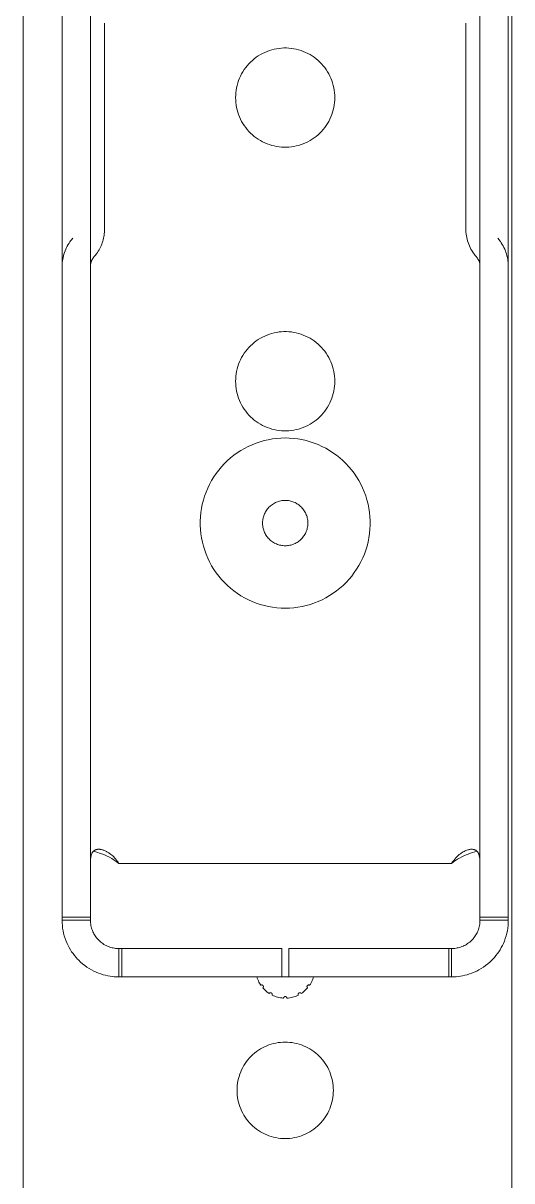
# Model space of a CAD drawing. Header units: millimetres. Extents: x -999 to 4635, y -962 to 3668.
# Drawn here: x -694.4 to -659.9, y 2358.6 to 2440.3 of the extents above; entities that cross this region are included whole.
import ezdxf

# ---------------------------------------------------------------- set-up
doc = ezdxf.new("R2010")
doc.units = ezdxf.units.MM
doc.layers.add('GORUNEN', color=7, linetype='Continuous', lineweight=9)

msp = doc.modelspace()

# ---------------------------------------------------------------- linework, layer by layer
at = {"layer": 'GORUNEN'}
for points in [[(-694.356, 2515), (-694.356, 330)], [(-659.856, 35), (-659.856, 2515)], [(-691.606, 2473), (-691.606, 2377.21)], [(-689.606, 2377.21), (-689.606, 2473)], [(-662.106, 2473), (-662.106, 2377.21)], [(-660.106, 2377.21), (-660.106, 2473)], [(-688.606, 2438.735), (-688.606, 2440.25)], [(-688.606, 2440.25), (-688.606, 2438)], [(-663.106, 2438), (-663.106, 2440.25)], [(-663.106, 2440.25), (-663.106, 2438)], [(-688.606, 2438), (-688.606, 2438.735)], [(-688.606, 2438), (-688.606, 2438.735)], [(-672.356, 2435), (-672.36, 2435.174), (-672.373, 2435.348), (-672.395, 2435.522), (-672.425, 2435.694), (-672.464, 2435.864), (-672.512, 2436.032), (-672.567, 2436.197), (-672.631, 2436.36), (-672.703, 2436.519), (-672.782, 2436.674), (-672.87, 2436.825), (-672.964, 2436.972), (-673.066, 2437.113), (-673.175, 2437.25), (-673.29, 2437.381), (-673.412, 2437.506), (-673.54, 2437.624), (-673.674, 2437.736), (-673.813, 2437.842), (-673.957, 2437.94), (-674.106, 2438.031), (-674.259, 2438.115), (-674.417, 2438.19), (-674.577, 2438.258), (-674.741, 2438.318), (-674.908, 2438.369), (-675.077, 2438.412), (-675.248, 2438.447), (-675.421, 2438.473), (-675.595, 2438.49), (-675.769, 2438.499), (-675.943, 2438.499), (-676.118, 2438.49), (-676.291, 2438.473), (-676.464, 2438.447), (-676.635, 2438.412), (-676.804, 2438.369), (-676.971, 2438.318), (-677.135, 2438.258), (-677.296, 2438.19), (-677.453, 2438.115), (-677.606, 2438.031), (-677.755, 2437.94), (-677.899, 2437.842), (-678.038, 2437.736), (-678.172, 2437.624), (-678.3, 2437.506), (-678.422, 2437.381), (-678.537, 2437.25), (-678.646, 2437.113), (-678.748, 2436.972), (-678.843, 2436.825), (-678.93, 2436.674), (-679.009, 2436.519), (-679.081, 2436.36), (-679.145, 2436.197), (-679.201, 2436.032), (-679.248, 2435.864), (-679.287, 2435.694), (-679.317, 2435.522), (-679.339, 2435.348), (-679.352, 2435.174), (-679.356, 2435)], [(-688.606, 2428), (-688.606, 2438)], [(-663.106, 2438), (-663.106, 2428)], [(-679.356, 2435), (-679.352, 2434.826), (-679.339, 2434.652), (-679.317, 2434.478), (-679.287, 2434.306), (-679.248, 2434.136), (-679.201, 2433.968), (-679.145, 2433.803), (-679.081, 2433.64), (-679.009, 2433.481), (-678.93, 2433.326), (-678.843, 2433.175), (-678.748, 2433.028), (-678.646, 2432.887), (-678.537, 2432.75), (-678.422, 2432.619), (-678.3, 2432.494), (-678.172, 2432.376), (-678.038, 2432.264), (-677.899, 2432.158), (-677.755, 2432.06), (-677.606, 2431.969), (-677.453, 2431.885), (-677.296, 2431.81), (-677.135, 2431.742), (-676.971, 2431.682), (-676.804, 2431.631), (-676.635, 2431.588), (-676.464, 2431.553), (-676.291, 2431.527), (-676.118, 2431.51), (-675.943, 2431.501), (-675.769, 2431.501), (-675.595, 2431.51), (-675.421, 2431.527), (-675.248, 2431.553), (-675.077, 2431.588), (-674.908, 2431.631), (-674.741, 2431.682), (-674.577, 2431.742), (-674.417, 2431.81), (-674.259, 2431.885), (-674.106, 2431.969), (-673.957, 2432.06), (-673.813, 2432.158), (-673.674, 2432.264), (-673.54, 2432.376), (-673.412, 2432.494), (-673.29, 2432.619), (-673.175, 2432.75), (-673.066, 2432.887), (-672.964, 2433.028), (-672.87, 2433.175), (-672.782, 2433.326), (-672.703, 2433.481), (-672.631, 2433.64), (-672.567, 2433.803), (-672.512, 2433.968), (-672.464, 2434.136), (-672.425, 2434.306), (-672.395, 2434.478), (-672.373, 2434.652), (-672.36, 2434.826), (-672.356, 2435)], [(-688.606, 2428), (-688.606, 2427.265)], [(-688.606, 2425.75), (-688.606, 2428)], [(-688.606, 2428), (-688.606, 2427.265)], [(-663.106, 2428), (-663.106, 2425.75)], [(-663.106, 2425.75), (-663.106, 2428)], [(-688.606, 2427.265), (-688.606, 2425.75)], [(-689.356, 2423.766), (-689.262, 2423.878), (-689.173, 2423.994), (-689.116, 2424.077), (-689.056, 2424.17), (-689, 2424.264), (-688.947, 2424.36), (-688.898, 2424.458), (-688.853, 2424.558), (-688.811, 2424.66), (-688.773, 2424.763), (-688.739, 2424.867), (-688.709, 2424.973), (-688.682, 2425.079), (-688.659, 2425.186), (-688.641, 2425.295), (-688.626, 2425.403), (-688.615, 2425.513), (-688.609, 2425.622), (-688.607, 2425.686), (-688.606, 2425.75)], [(-662.356, 2423.766), (-662.45, 2423.878), (-662.505, 2423.949), (-662.559, 2424.022), (-662.62, 2424.113), (-662.685, 2424.218), (-662.746, 2424.325), (-662.803, 2424.435), (-662.854, 2424.547), (-662.902, 2424.661), (-662.944, 2424.777), (-662.982, 2424.895), (-663.014, 2425.014), (-663.042, 2425.134), (-663.065, 2425.256), (-663.083, 2425.378), (-663.096, 2425.501), (-663.103, 2425.624), (-663.105, 2425.687), (-663.106, 2425.75)], [(-690.856, 2425.088), (-690.95, 2424.976), (-691.003, 2424.908), (-691.054, 2424.838), (-691.116, 2424.747), (-691.182, 2424.642), (-691.243, 2424.535), (-691.299, 2424.425), (-691.352, 2424.313), (-691.399, 2424.199), (-691.442, 2424.084), (-691.48, 2423.966), (-691.513, 2423.847), (-691.541, 2423.727), (-691.564, 2423.606), (-691.582, 2423.483), (-691.595, 2423.361), (-691.603, 2423.238), (-691.605, 2423.171), (-691.606, 2423.104)], [(-660.856, 2425.089), (-660.762, 2424.976), (-660.711, 2424.911), (-660.662, 2424.844), (-660.6, 2424.753), (-660.534, 2424.649), (-660.473, 2424.542), (-660.416, 2424.432), (-660.364, 2424.32), (-660.316, 2424.206), (-660.273, 2424.091), (-660.235, 2423.973), (-660.201, 2423.854), (-660.173, 2423.734), (-660.15, 2423.613), (-660.131, 2423.491), (-660.118, 2423.368), (-660.109, 2423.245), (-660.107, 2423.175), (-660.106, 2423.104)], [(-689.356, 2423.766), (-689.387, 2423.728), (-689.404, 2423.706), (-689.421, 2423.684), (-689.441, 2423.654), (-689.463, 2423.619), (-689.484, 2423.583), (-689.503, 2423.547), (-689.52, 2423.51), (-689.536, 2423.472), (-689.55, 2423.433), (-689.563, 2423.394), (-689.574, 2423.354), (-689.584, 2423.314), (-689.592, 2423.274), (-689.598, 2423.233), (-689.602, 2423.192), (-689.605, 2423.151), (-689.606, 2423.128), (-689.606, 2423.104)], [(-662.356, 2423.766), (-662.325, 2423.728), (-662.308, 2423.706), (-662.291, 2423.684), (-662.271, 2423.654), (-662.249, 2423.619), (-662.228, 2423.583), (-662.209, 2423.547), (-662.192, 2423.51), (-662.176, 2423.472), (-662.162, 2423.433), (-662.149, 2423.394), (-662.138, 2423.354), (-662.128, 2423.314), (-662.121, 2423.274), (-662.114, 2423.233), (-662.11, 2423.192), (-662.107, 2423.151), (-662.106, 2423.128), (-662.106, 2423.104)], [(-672.356, 2415), (-672.36, 2415.174), (-672.373, 2415.348), (-672.395, 2415.522), (-672.425, 2415.694), (-672.464, 2415.864), (-672.512, 2416.032), (-672.567, 2416.197), (-672.631, 2416.36), (-672.703, 2416.519), (-672.782, 2416.674), (-672.87, 2416.825), (-672.964, 2416.972), (-673.066, 2417.113), (-673.175, 2417.25), (-673.29, 2417.381), (-673.412, 2417.506), (-673.54, 2417.624), (-673.674, 2417.736), (-673.813, 2417.842), (-673.957, 2417.94), (-674.106, 2418.031), (-674.259, 2418.115), (-674.417, 2418.19), (-674.577, 2418.258), (-674.741, 2418.318), (-674.908, 2418.369), (-675.077, 2418.412), (-675.248, 2418.447), (-675.421, 2418.473), (-675.595, 2418.49), (-675.769, 2418.499), (-675.943, 2418.499), (-676.118, 2418.49), (-676.291, 2418.473), (-676.464, 2418.447), (-676.635, 2418.412), (-676.804, 2418.369), (-676.971, 2418.318), (-677.135, 2418.258), (-677.296, 2418.19), (-677.453, 2418.115), (-677.606, 2418.031), (-677.755, 2417.94), (-677.899, 2417.842), (-678.038, 2417.736), (-678.172, 2417.624), (-678.3, 2417.506), (-678.422, 2417.381), (-678.537, 2417.25), (-678.646, 2417.113), (-678.748, 2416.972), (-678.843, 2416.825), (-678.93, 2416.674), (-679.009, 2416.519), (-679.081, 2416.36), (-679.145, 2416.197), (-679.201, 2416.032), (-679.248, 2415.864), (-679.287, 2415.694), (-679.317, 2415.522), (-679.339, 2415.348), (-679.352, 2415.174), (-679.356, 2415)], [(-679.356, 2415), (-679.352, 2414.826), (-679.339, 2414.652), (-679.317, 2414.478), (-679.287, 2414.306), (-679.248, 2414.136), (-679.201, 2413.968), (-679.145, 2413.803), (-679.081, 2413.64), (-679.009, 2413.481), (-678.93, 2413.326), (-678.843, 2413.175), (-678.748, 2413.028), (-678.646, 2412.887), (-678.537, 2412.75), (-678.422, 2412.619), (-678.3, 2412.494), (-678.172, 2412.376), (-678.038, 2412.264), (-677.899, 2412.158), (-677.755, 2412.06), (-677.606, 2411.969), (-677.453, 2411.885), (-677.296, 2411.81), (-677.135, 2411.742), (-676.971, 2411.682), (-676.804, 2411.631), (-676.635, 2411.588), (-676.464, 2411.553), (-676.291, 2411.527), (-676.118, 2411.51), (-675.943, 2411.501), (-675.769, 2411.501), (-675.595, 2411.51), (-675.421, 2411.527), (-675.248, 2411.553), (-675.077, 2411.588), (-674.908, 2411.631), (-674.741, 2411.682), (-674.577, 2411.742), (-674.417, 2411.81), (-674.259, 2411.885), (-674.106, 2411.969), (-673.957, 2412.06), (-673.813, 2412.158), (-673.674, 2412.264), (-673.54, 2412.376), (-673.412, 2412.494), (-673.29, 2412.619), (-673.175, 2412.75), (-673.066, 2412.887), (-672.964, 2413.028), (-672.87, 2413.175), (-672.782, 2413.326), (-672.703, 2413.481), (-672.631, 2413.64), (-672.567, 2413.803), (-672.512, 2413.968), (-672.464, 2414.136), (-672.425, 2414.306), (-672.395, 2414.478), (-672.373, 2414.652), (-672.36, 2414.826), (-672.356, 2415)], [(-672.98, 2399.735), (-672.721, 2399.884), (-672.47, 2400.047), (-672.227, 2400.222), (-671.993, 2400.409), (-671.769, 2400.607), (-671.555, 2400.816), (-671.352, 2401.036), (-671.16, 2401.265), (-670.98, 2401.504), (-670.812, 2401.751), (-670.656, 2402.007), (-670.513, 2402.27), (-670.384, 2402.54), (-670.268, 2402.815), (-670.166, 2403.097), (-670.078, 2403.383), (-670.005, 2403.673), (-669.946, 2403.966), (-669.902, 2404.262), (-669.872, 2404.56), (-669.858, 2404.858), (-669.858, 2405.158), (-669.873, 2405.456), (-669.904, 2405.754), (-669.949, 2406.05), (-670.008, 2406.343), (-670.083, 2406.633), (-670.171, 2406.919), (-670.274, 2407.199), (-670.39, 2407.475), (-670.521, 2407.744), (-670.664, 2408.007), (-670.82, 2408.262), (-670.989, 2408.509), (-671.17, 2408.747), (-671.363, 2408.976), (-671.566, 2409.195), (-671.781, 2409.404), (-672.005, 2409.601), (-672.24, 2409.788), (-672.483, 2409.962), (-672.734, 2410.124), (-672.994, 2410.273), (-673.26, 2410.409), (-673.533, 2410.532), (-673.811, 2410.641), (-674.095, 2410.736), (-674.383, 2410.816), (-674.675, 2410.883), (-674.97, 2410.934), (-675.267, 2410.971), (-675.565, 2410.993), (-675.864, 2411), (-676.163, 2410.992), (-676.461, 2410.969), (-676.758, 2410.932), (-677.053, 2410.879), (-677.344, 2410.812), (-677.632, 2410.731), (-677.916, 2410.635), (-678.194, 2410.526), (-678.467, 2410.402), (-678.733, 2410.265)], [(-678.733, 2410.265), (-678.992, 2410.116), (-679.243, 2409.953), (-679.485, 2409.778), (-679.719, 2409.591), (-679.943, 2409.393), (-680.157, 2409.184), (-680.36, 2408.964), (-680.552, 2408.735), (-680.732, 2408.496), (-680.901, 2408.249), (-681.056, 2407.993), (-681.199, 2407.73), (-681.328, 2407.46), (-681.444, 2407.185), (-681.546, 2406.903), (-681.634, 2406.617), (-681.707, 2406.327), (-681.766, 2406.034), (-681.811, 2405.738), (-681.84, 2405.44), (-681.854, 2405.142), (-681.854, 2404.842), (-681.839, 2404.544), (-681.809, 2404.246), (-681.764, 2403.95), (-681.704, 2403.657), (-681.63, 2403.367), (-681.541, 2403.081), (-681.438, 2402.801), (-681.322, 2402.525), (-681.192, 2402.256), (-681.048, 2401.993), (-680.892, 2401.738), (-680.723, 2401.491), (-680.542, 2401.253), (-680.349, 2401.024), (-680.146, 2400.805), (-679.931, 2400.596), (-679.707, 2400.399), (-679.473, 2400.212), (-679.229, 2400.038), (-678.978, 2399.876), (-678.719, 2399.727), (-678.452, 2399.591), (-678.179, 2399.468), (-677.901, 2399.359), (-677.617, 2399.264), (-677.329, 2399.184), (-677.037, 2399.117), (-676.742, 2399.066), (-676.446, 2399.029), (-676.147, 2399.007), (-675.848, 2399), (-675.549, 2399.008), (-675.251, 2399.031), (-674.954, 2399.068), (-674.659, 2399.121), (-674.368, 2399.188), (-674.08, 2399.269), (-673.796, 2399.365), (-673.518, 2399.474), (-673.246, 2399.598), (-672.98, 2399.735)], [(-675.089, 2403.596), (-675.02, 2403.636), (-674.953, 2403.679), (-674.888, 2403.726), (-674.826, 2403.776), (-674.766, 2403.829), (-674.709, 2403.884), (-674.655, 2403.943), (-674.604, 2404.004), (-674.556, 2404.068), (-674.511, 2404.134), (-674.469, 2404.202), (-674.431, 2404.272), (-674.397, 2404.344), (-674.366, 2404.417), (-674.339, 2404.492), (-674.315, 2404.569), (-674.296, 2404.646), (-674.28, 2404.724), (-674.268, 2404.803), (-674.26, 2404.883), (-674.257, 2404.962), (-674.257, 2405.042), (-674.261, 2405.122), (-674.269, 2405.201), (-674.281, 2405.28), (-674.297, 2405.358), (-674.316, 2405.435), (-674.34, 2405.512), (-674.367, 2405.587), (-674.399, 2405.66), (-674.433, 2405.732), (-674.472, 2405.802), (-674.513, 2405.87), (-674.558, 2405.936), (-674.606, 2405.999), (-674.658, 2406.06), (-674.712, 2406.119), (-674.769, 2406.174), (-674.829, 2406.227), (-674.892, 2406.277), (-674.957, 2406.323), (-675.024, 2406.366), (-675.093, 2406.406), (-675.164, 2406.442), (-675.237, 2406.475), (-675.311, 2406.504), (-675.387, 2406.53), (-675.463, 2406.551), (-675.541, 2406.569), (-675.62, 2406.582), (-675.699, 2406.592), (-675.778, 2406.598), (-675.858, 2406.6), (-675.938, 2406.598), (-676.018, 2406.592), (-676.097, 2406.582), (-676.175, 2406.568), (-676.253, 2406.55), (-676.33, 2406.528), (-676.405, 2406.503), (-676.48, 2406.474), (-676.552, 2406.441), (-676.623, 2406.404)], [(-676.623, 2406.404), (-676.692, 2406.364), (-676.759, 2406.321), (-676.824, 2406.274), (-676.886, 2406.224), (-676.946, 2406.171), (-677.003, 2406.116), (-677.057, 2406.057), (-677.108, 2405.996), (-677.156, 2405.932), (-677.201, 2405.866), (-677.243, 2405.798), (-677.281, 2405.728), (-677.315, 2405.656), (-677.346, 2405.583), (-677.373, 2405.508), (-677.397, 2405.431), (-677.416, 2405.354), (-677.432, 2405.276), (-677.444, 2405.197), (-677.452, 2405.117), (-677.456, 2405.038), (-677.456, 2404.958), (-677.451, 2404.878), (-677.443, 2404.799), (-677.431, 2404.72), (-677.415, 2404.642), (-677.396, 2404.565), (-677.372, 2404.488), (-677.345, 2404.413), (-677.314, 2404.34), (-677.279, 2404.268), (-677.241, 2404.198), (-677.199, 2404.13), (-677.154, 2404.064), (-677.106, 2404.001), (-677.054, 2403.94), (-677, 2403.881), (-676.943, 2403.826), (-676.883, 2403.773), (-676.82, 2403.723), (-676.756, 2403.677), (-676.689, 2403.634), (-676.619, 2403.594), (-676.548, 2403.558), (-676.476, 2403.525), (-676.401, 2403.496), (-676.326, 2403.47), (-676.249, 2403.449), (-676.171, 2403.431), (-676.092, 2403.418), (-676.013, 2403.408), (-675.934, 2403.402), (-675.854, 2403.4), (-675.774, 2403.402), (-675.695, 2403.408), (-675.616, 2403.418), (-675.537, 2403.432), (-675.459, 2403.45), (-675.382, 2403.472), (-675.307, 2403.497), (-675.233, 2403.526), (-675.16, 2403.559), (-675.089, 2403.596)], [(-689.606, 2381), (-689.603, 2381.165), (-689.595, 2381.301), (-689.585, 2381.392), (-689.573, 2381.47), (-689.561, 2381.529), (-689.547, 2381.58), (-689.534, 2381.623), (-689.521, 2381.66), (-689.508, 2381.692), (-689.495, 2381.719), (-689.481, 2381.745), (-689.467, 2381.769), (-689.453, 2381.79), (-689.441, 2381.808), (-689.427, 2381.825), (-689.413, 2381.841), (-689.399, 2381.856), (-689.384, 2381.871), (-689.368, 2381.885), (-689.352, 2381.898), (-689.335, 2381.91), (-689.318, 2381.922), (-689.3, 2381.932), (-689.282, 2381.942), (-689.263, 2381.951), (-689.244, 2381.96), (-689.224, 2381.967), (-689.204, 2381.974), (-689.183, 2381.98), (-689.162, 2381.985), (-689.14, 2381.989), (-689.118, 2381.993), (-689.095, 2381.996), (-689.072, 2381.998), (-689.049, 2381.999), (-689.035, 2382), (-689.02, 2382)], [(-689.02, 2382), (-688.983, 2381.999), (-688.945, 2381.996), (-688.907, 2381.992), (-688.867, 2381.986), (-688.827, 2381.978), (-688.786, 2381.968), (-688.744, 2381.957), (-688.701, 2381.944), (-688.658, 2381.929), (-688.615, 2381.912), (-688.571, 2381.893), (-688.526, 2381.873), (-688.481, 2381.85), (-688.436, 2381.826), (-688.391, 2381.8), (-688.345, 2381.772), (-688.299, 2381.742), (-688.253, 2381.711), (-688.207, 2381.677), (-688.161, 2381.641), (-688.1, 2381.591), (-688.032, 2381.53), (-687.965, 2381.464), (-687.898, 2381.394), (-687.833, 2381.319), (-687.77, 2381.24), (-687.708, 2381.156), (-687.656, 2381.08), (-687.606, 2381)], [(-664.106, 2381), (-664.036, 2381.11), (-663.962, 2381.214), (-663.886, 2381.311), (-663.808, 2381.401), (-663.728, 2381.484), (-663.647, 2381.561), (-663.565, 2381.631), (-663.491, 2381.688), (-663.424, 2381.736), (-663.357, 2381.779), (-663.291, 2381.818), (-663.225, 2381.853), (-663.16, 2381.885), (-663.096, 2381.912), (-663.032, 2381.936), (-662.97, 2381.956), (-662.916, 2381.971), (-662.867, 2381.982), (-662.82, 2381.99), (-662.774, 2381.996), (-662.733, 2381.999), (-662.712, 2382), (-662.692, 2382)], [(-662.692, 2382), (-662.656, 2381.999), (-662.624, 2381.997), (-662.596, 2381.993), (-662.569, 2381.989), (-662.543, 2381.983), (-662.517, 2381.977), (-662.495, 2381.97), (-662.475, 2381.962), (-662.456, 2381.955), (-662.437, 2381.946), (-662.419, 2381.936), (-662.401, 2381.926), (-662.384, 2381.915), (-662.367, 2381.903), (-662.351, 2381.891), (-662.336, 2381.877), (-662.321, 2381.863), (-662.306, 2381.848), (-662.292, 2381.833), (-662.278, 2381.816), (-662.265, 2381.799), (-662.253, 2381.781), (-662.241, 2381.762), (-662.23, 2381.742), (-662.219, 2381.721), (-662.208, 2381.7), (-662.199, 2381.677), (-662.189, 2381.654), (-662.181, 2381.63), (-662.173, 2381.605), (-662.165, 2381.58), (-662.155, 2381.544), (-662.146, 2381.502), (-662.138, 2381.458), (-662.13, 2381.413), (-662.122, 2381.349), (-662.115, 2381.273), (-662.11, 2381.192), (-662.107, 2381.099), (-662.106, 2381)], [(-689.395, 2381.86), (-689.146, 2381.791), (-688.894, 2381.709), (-688.668, 2381.622), (-688.465, 2381.533), (-688.266, 2381.434), (-688.091, 2381.337), (-687.937, 2381.242), (-687.789, 2381.141), (-687.696, 2381.072), (-687.606, 2381)], [(-664.106, 2381), (-663.974, 2381.104), (-663.836, 2381.202), (-663.694, 2381.294), (-663.547, 2381.38), (-663.397, 2381.46), (-663.245, 2381.534), (-663.091, 2381.602), (-662.936, 2381.665), (-662.78, 2381.722), (-662.625, 2381.773), (-662.47, 2381.819), (-662.317, 2381.86)], [(-664.106, 2381), (-687.606, 2381)], [(-691.606, 2377.21), (-691.606, 2377)], [(-689.606, 2377.21), (-691.606, 2377.21)], [(-689.606, 2377.21), (-689.606, 2377)], [(-662.106, 2377.21), (-660.106, 2377.21)], [(-662.106, 2377), (-662.106, 2377.21)], [(-660.106, 2377), (-660.106, 2377.21)], [(-691.606, 2377), (-691.602, 2376.817), (-691.588, 2376.62), (-691.566, 2376.432), (-691.536, 2376.257), (-691.498, 2376.078), (-691.451, 2375.895), (-691.393, 2375.711), (-691.325, 2375.526), (-691.254, 2375.36), (-691.184, 2375.212), (-691.107, 2375.065), (-691.023, 2374.92), (-690.932, 2374.778), (-690.835, 2374.64), (-690.732, 2374.504), (-690.623, 2374.374), (-690.53, 2374.271), (-690.435, 2374.172)], [(-689.606, 2377), (-691.606, 2377)], [(-689.606, 2377), (-689.604, 2376.908), (-689.597, 2376.81), (-689.586, 2376.716), (-689.571, 2376.628), (-689.552, 2376.538), (-689.528, 2376.447), (-689.499, 2376.355), (-689.465, 2376.263), (-689.43, 2376.18), (-689.395, 2376.106), (-689.356, 2376.033), (-689.315, 2375.96), (-689.269, 2375.889), (-689.221, 2375.82), (-689.169, 2375.752), (-689.115, 2375.687), (-689.068, 2375.635), (-689.02, 2375.586)], [(-662.106, 2377), (-662.108, 2376.908), (-662.115, 2376.81), (-662.126, 2376.716), (-662.141, 2376.628), (-662.16, 2376.538), (-662.184, 2376.447), (-662.213, 2376.355), (-662.247, 2376.263), (-662.282, 2376.18), (-662.317, 2376.106), (-662.356, 2376.033), (-662.398, 2375.96), (-662.443, 2375.889), (-662.491, 2375.82), (-662.543, 2375.752), (-662.598, 2375.687), (-662.644, 2375.635), (-662.692, 2375.586)], [(-662.106, 2377), (-660.106, 2377)], [(-660.106, 2377), (-660.11, 2376.817), (-660.124, 2376.62), (-660.147, 2376.432), (-660.176, 2376.257), (-660.214, 2376.078), (-660.262, 2375.895), (-660.319, 2375.711), (-660.388, 2375.526), (-660.458, 2375.36), (-660.528, 2375.212), (-660.605, 2375.065), (-660.689, 2374.92), (-660.78, 2374.778), (-660.877, 2374.64), (-660.98, 2374.504), (-661.089, 2374.374), (-661.182, 2374.271), (-661.278, 2374.172)], [(-689.02, 2375.586), (-688.952, 2375.52), (-688.88, 2375.458), (-688.806, 2375.4), (-688.73, 2375.345), (-688.651, 2375.295), (-688.571, 2375.248), (-688.489, 2375.206), (-688.407, 2375.167), (-688.324, 2375.133), (-688.24, 2375.103), (-688.157, 2375.077), (-688.075, 2375.056), (-687.994, 2375.038), (-687.914, 2375.024), (-687.837, 2375.013), (-687.763, 2375.006), (-687.692, 2375.002), (-687.648, 2375), (-687.606, 2375)], [(-662.692, 2375.586), (-662.76, 2375.52), (-662.832, 2375.458), (-662.906, 2375.4), (-662.982, 2375.345), (-663.061, 2375.295), (-663.141, 2375.248), (-663.223, 2375.206), (-663.305, 2375.167), (-663.389, 2375.133), (-663.472, 2375.103), (-663.555, 2375.077), (-663.637, 2375.056), (-663.718, 2375.038), (-663.798, 2375.024), (-663.875, 2375.013), (-663.949, 2375.006), (-664.02, 2375.002), (-664.064, 2375), (-664.106, 2375)], [(-687.606, 2375), (-687.397, 2375)], [(-687.606, 2375), (-687.606, 2373)], [(-687.397, 2375), (-676.106, 2375)], [(-687.397, 2375), (-687.397, 2373)], [(-676.106, 2373), (-676.106, 2375)], [(-675.606, 2375), (-675.606, 2373)], [(-664.316, 2375), (-675.606, 2375)], [(-664.316, 2373), (-664.316, 2375)], [(-664.106, 2375), (-664.316, 2375)], [(-664.106, 2373), (-664.106, 2375)], [(-690.435, 2374.172), (-690.297, 2374.041), (-690.154, 2373.917), (-690.006, 2373.8), (-689.852, 2373.69), (-689.695, 2373.589), (-689.535, 2373.496), (-689.372, 2373.411), (-689.207, 2373.334), (-689.04, 2373.266), (-688.874, 2373.206), (-688.708, 2373.155), (-688.544, 2373.111), (-688.382, 2373.076), (-688.223, 2373.048), (-688.069, 2373.027), (-687.92, 2373.012), (-687.778, 2373.004), (-687.69, 2373.001), (-687.606, 2373)], [(-661.278, 2374.172), (-661.415, 2374.041), (-661.558, 2373.917), (-661.707, 2373.8), (-661.86, 2373.69), (-662.017, 2373.589), (-662.177, 2373.496), (-662.341, 2373.411), (-662.506, 2373.334), (-662.672, 2373.266), (-662.838, 2373.206), (-663.004, 2373.155), (-663.168, 2373.111), (-663.331, 2373.076), (-663.489, 2373.048), (-663.644, 2373.027), (-663.792, 2373.012), (-663.934, 2373.004), (-664.022, 2373.001), (-664.106, 2373)], [(-687.606, 2373), (-687.397, 2373)], [(-676.106, 2373), (-687.397, 2373)], [(-677.856, 2373), (-677.826, 2372.906), (-677.792, 2372.814), (-677.753, 2372.723), (-677.711, 2372.634), (-677.664, 2372.548), (-677.621, 2372.477), (-677.576, 2372.408)], [(-677.437, 2372.226), (-677.433, 2372.23), (-677.429, 2372.233), (-677.425, 2372.237), (-677.421, 2372.241), (-677.418, 2372.245), (-677.415, 2372.25), (-677.412, 2372.254), (-677.409, 2372.259), (-677.406, 2372.264), (-677.404, 2372.268), (-677.402, 2372.273), (-677.4, 2372.278), (-677.399, 2372.284), (-677.397, 2372.289), (-677.396, 2372.294), (-677.395, 2372.299), (-677.395, 2372.305), (-677.394, 2372.31), (-677.394, 2372.316), (-677.394, 2372.321), (-677.395, 2372.326), (-677.395, 2372.332), (-677.396, 2372.337), (-677.397, 2372.342), (-677.399, 2372.347), (-677.4, 2372.353), (-677.402, 2372.358), (-677.404, 2372.363), (-677.407, 2372.367), (-677.409, 2372.372), (-677.412, 2372.377), (-677.415, 2372.381), (-677.418, 2372.386), (-677.422, 2372.39), (-677.425, 2372.394), (-677.429, 2372.398), (-677.433, 2372.401), (-677.437, 2372.405), (-677.441, 2372.408), (-677.446, 2372.411), (-677.45, 2372.414), (-677.455, 2372.417), (-677.46, 2372.419), (-677.465, 2372.421), (-677.47, 2372.423), (-677.475, 2372.425), (-677.48, 2372.426), (-677.485, 2372.428), (-677.49, 2372.429), (-677.496, 2372.429), (-677.501, 2372.43), (-677.507, 2372.43), (-677.512, 2372.43), (-677.517, 2372.43), (-677.523, 2372.429), (-677.528, 2372.429), (-677.533, 2372.428), (-677.539, 2372.426), (-677.544, 2372.425), (-677.549, 2372.423), (-677.554, 2372.421), (-677.559, 2372.419), (-677.564, 2372.417), (-677.568, 2372.414), (-677.572, 2372.411), (-677.576, 2372.408)], [(-677.437, 2372.226), (-677.369, 2372.152), (-677.299, 2372.08), (-677.225, 2372.013), (-677.148, 2371.949), (-677.067, 2371.888), (-676.984, 2371.832)], [(-676.106, 2373), (-675.606, 2373)], [(-675.606, 2373), (-664.316, 2373)], [(-674.728, 2371.832), (-674.645, 2371.888), (-674.565, 2371.949), (-674.487, 2372.013), (-674.413, 2372.08), (-674.343, 2372.152), (-674.276, 2372.226)], [(-674.136, 2372.408), (-674.14, 2372.411), (-674.145, 2372.414), (-674.149, 2372.417), (-674.154, 2372.419), (-674.159, 2372.421), (-674.164, 2372.423), (-674.169, 2372.425), (-674.174, 2372.427), (-674.18, 2372.428), (-674.185, 2372.429), (-674.19, 2372.43), (-674.196, 2372.43), (-674.201, 2372.43), (-674.206, 2372.43), (-674.212, 2372.43), (-674.217, 2372.429), (-674.223, 2372.429), (-674.228, 2372.428), (-674.233, 2372.426), (-674.238, 2372.425), (-674.243, 2372.423), (-674.248, 2372.421), (-674.253, 2372.419), (-674.258, 2372.416), (-674.263, 2372.414), (-674.267, 2372.411), (-674.272, 2372.408), (-674.276, 2372.404), (-674.28, 2372.401), (-674.284, 2372.397), (-674.288, 2372.393), (-674.291, 2372.389), (-674.295, 2372.385), (-674.298, 2372.381), (-674.301, 2372.376), (-674.303, 2372.371), (-674.306, 2372.367), (-674.308, 2372.362), (-674.31, 2372.357), (-674.312, 2372.352), (-674.314, 2372.347), (-674.315, 2372.341), (-674.316, 2372.336), (-674.317, 2372.331), (-674.318, 2372.325), (-674.318, 2372.32), (-674.318, 2372.315), (-674.318, 2372.309), (-674.317, 2372.304), (-674.317, 2372.299), (-674.316, 2372.293), (-674.315, 2372.288), (-674.313, 2372.283), (-674.312, 2372.278), (-674.31, 2372.273), (-674.308, 2372.268), (-674.305, 2372.263), (-674.303, 2372.258), (-674.3, 2372.253), (-674.297, 2372.249), (-674.294, 2372.245), (-674.29, 2372.241), (-674.287, 2372.237), (-674.283, 2372.233), (-674.279, 2372.229), (-674.276, 2372.226)], [(-674.136, 2372.408), (-674.082, 2372.491), (-674.032, 2372.576), (-673.987, 2372.664), (-673.945, 2372.753), (-673.908, 2372.844), (-673.881, 2372.922), (-673.856, 2373)], [(-664.106, 2373), (-664.316, 2373)], [(-676.785, 2371.718), (-676.782, 2371.723), (-676.78, 2371.728), (-676.778, 2371.733), (-676.776, 2371.738), (-676.775, 2371.743), (-676.774, 2371.749), (-676.773, 2371.754), (-676.772, 2371.759), (-676.771, 2371.765), (-676.771, 2371.77), (-676.771, 2371.775), (-676.772, 2371.781), (-676.772, 2371.786), (-676.773, 2371.792), (-676.774, 2371.797), (-676.775, 2371.802), (-676.777, 2371.807), (-676.778, 2371.812), (-676.78, 2371.817), (-676.783, 2371.822), (-676.785, 2371.827), (-676.788, 2371.832), (-676.791, 2371.836), (-676.794, 2371.841), (-676.797, 2371.845), (-676.8, 2371.849), (-676.804, 2371.853), (-676.808, 2371.857), (-676.812, 2371.86), (-676.816, 2371.864), (-676.821, 2371.867), (-676.825, 2371.87), (-676.83, 2371.873), (-676.834, 2371.875), (-676.839, 2371.877), (-676.844, 2371.879), (-676.849, 2371.881), (-676.854, 2371.883), (-676.86, 2371.884), (-676.865, 2371.885), (-676.87, 2371.886), (-676.876, 2371.887), (-676.881, 2371.887), (-676.886, 2371.887), (-676.892, 2371.887), (-676.897, 2371.887), (-676.902, 2371.886), (-676.908, 2371.885), (-676.913, 2371.884), (-676.918, 2371.883), (-676.923, 2371.881), (-676.928, 2371.879), (-676.933, 2371.877), (-676.938, 2371.875), (-676.943, 2371.872), (-676.948, 2371.87), (-676.952, 2371.867), (-676.956, 2371.863), (-676.961, 2371.86), (-676.965, 2371.856), (-676.968, 2371.853), (-676.972, 2371.849), (-676.976, 2371.845), (-676.979, 2371.84), (-676.982, 2371.836), (-676.984, 2371.832)], [(-676.785, 2371.718), (-676.691, 2371.675), (-676.596, 2371.636), (-676.499, 2371.602), (-676.4, 2371.572), (-676.3, 2371.548), (-676.199, 2371.528), (-676.097, 2371.514), (-676.034, 2371.508), (-675.971, 2371.503)], [(-675.741, 2371.503), (-675.741, 2371.509), (-675.742, 2371.514), (-675.743, 2371.519), (-675.744, 2371.525), (-675.745, 2371.53), (-675.747, 2371.535), (-675.748, 2371.54), (-675.75, 2371.545), (-675.753, 2371.55), (-675.755, 2371.555), (-675.758, 2371.559), (-675.761, 2371.564), (-675.764, 2371.568), (-675.767, 2371.573), (-675.771, 2371.577), (-675.774, 2371.581), (-675.778, 2371.584), (-675.782, 2371.588), (-675.786, 2371.591), (-675.791, 2371.594), (-675.795, 2371.597), (-675.8, 2371.6), (-675.805, 2371.603), (-675.809, 2371.605), (-675.814, 2371.607), (-675.819, 2371.609), (-675.825, 2371.611), (-675.83, 2371.612), (-675.835, 2371.613), (-675.84, 2371.614), (-675.846, 2371.614), (-675.851, 2371.615), (-675.857, 2371.615), (-675.862, 2371.615), (-675.867, 2371.614), (-675.873, 2371.614), (-675.878, 2371.613), (-675.883, 2371.612), (-675.888, 2371.61), (-675.894, 2371.609), (-675.899, 2371.607), (-675.904, 2371.605), (-675.908, 2371.602), (-675.913, 2371.6), (-675.918, 2371.597), (-675.922, 2371.594), (-675.927, 2371.591), (-675.931, 2371.587), (-675.935, 2371.584), (-675.939, 2371.58), (-675.942, 2371.576), (-675.946, 2371.572), (-675.949, 2371.568), (-675.952, 2371.563), (-675.955, 2371.559), (-675.958, 2371.554), (-675.96, 2371.549), (-675.962, 2371.544), (-675.964, 2371.539), (-675.966, 2371.534), (-675.967, 2371.529), (-675.969, 2371.524), (-675.97, 2371.518), (-675.97, 2371.513), (-675.971, 2371.508), (-675.971, 2371.503)], [(-675.741, 2371.503), (-675.639, 2371.511), (-675.536, 2371.525), (-675.435, 2371.543), (-675.335, 2371.566), (-675.236, 2371.594), (-675.138, 2371.628), (-675.043, 2371.665), (-674.985, 2371.691), (-674.927, 2371.718)], [(-674.728, 2371.832), (-674.731, 2371.837), (-674.734, 2371.841), (-674.737, 2371.845), (-674.741, 2371.849), (-674.744, 2371.853), (-674.748, 2371.857), (-674.752, 2371.86), (-674.756, 2371.864), (-674.761, 2371.867), (-674.765, 2371.87), (-674.77, 2371.873), (-674.775, 2371.875), (-674.78, 2371.878), (-674.785, 2371.88), (-674.79, 2371.881), (-674.795, 2371.883), (-674.8, 2371.884), (-674.805, 2371.885), (-674.811, 2371.886), (-674.816, 2371.887), (-674.821, 2371.887), (-674.827, 2371.887), (-674.832, 2371.887), (-674.837, 2371.887), (-674.843, 2371.886), (-674.848, 2371.885), (-674.853, 2371.884), (-674.859, 2371.883), (-674.864, 2371.881), (-674.869, 2371.879), (-674.874, 2371.877), (-674.878, 2371.875), (-674.883, 2371.872), (-674.888, 2371.869), (-674.892, 2371.866), (-674.897, 2371.863), (-674.901, 2371.86), (-674.905, 2371.856), (-674.909, 2371.852), (-674.912, 2371.848), (-674.916, 2371.844), (-674.919, 2371.84), (-674.922, 2371.836), (-674.925, 2371.831), (-674.928, 2371.826), (-674.93, 2371.821), (-674.932, 2371.817), (-674.934, 2371.812), (-674.936, 2371.806), (-674.937, 2371.801), (-674.939, 2371.796), (-674.94, 2371.791), (-674.94, 2371.785), (-674.941, 2371.78), (-674.941, 2371.775), (-674.941, 2371.769), (-674.941, 2371.764), (-674.94, 2371.758), (-674.939, 2371.753), (-674.938, 2371.748), (-674.937, 2371.743), (-674.936, 2371.737), (-674.934, 2371.732), (-674.932, 2371.727), (-674.93, 2371.723), (-674.927, 2371.718)], [(-675.856, 2368.4), (-676.023, 2368.396), (-676.189, 2368.384), (-676.355, 2368.363), (-676.519, 2368.335), (-676.682, 2368.298), (-676.843, 2368.254), (-677.002, 2368.201), (-677.157, 2368.141), (-677.31, 2368.074), (-677.459, 2367.999), (-677.604, 2367.916), (-677.745, 2367.827), (-677.881, 2367.731), (-678.013, 2367.628), (-678.139, 2367.519), (-678.26, 2367.404), (-678.375, 2367.283), (-678.484, 2367.157), (-678.587, 2367.025), (-678.683, 2366.889), (-678.772, 2366.748), (-678.855, 2366.603), (-678.93, 2366.454), (-678.997, 2366.301), (-679.057, 2366.145), (-679.11, 2365.987), (-679.154, 2365.826), (-679.191, 2365.663), (-679.219, 2365.499), (-679.24, 2365.333), (-679.252, 2365.167), (-679.256, 2365)], [(-672.456, 2365), (-672.46, 2365.167), (-672.472, 2365.333), (-672.493, 2365.499), (-672.521, 2365.663), (-672.558, 2365.826), (-672.602, 2365.987), (-672.655, 2366.145), (-672.715, 2366.301), (-672.783, 2366.454), (-672.858, 2366.603), (-672.94, 2366.748), (-673.029, 2366.889), (-673.125, 2367.025), (-673.228, 2367.157), (-673.337, 2367.283), (-673.452, 2367.404), (-673.573, 2367.519), (-673.699, 2367.628), (-673.831, 2367.731), (-673.967, 2367.827), (-674.108, 2367.916), (-674.253, 2367.999), (-674.402, 2368.074), (-674.555, 2368.141), (-674.711, 2368.201), (-674.869, 2368.254), (-675.03, 2368.298), (-675.193, 2368.335), (-675.357, 2368.363), (-675.523, 2368.384), (-675.689, 2368.396), (-675.856, 2368.4)], [(-679.256, 2365), (-679.252, 2364.833), (-679.24, 2364.667), (-679.219, 2364.501), (-679.191, 2364.337), (-679.154, 2364.174), (-679.11, 2364.013), (-679.057, 2363.855), (-678.997, 2363.699), (-678.93, 2363.546), (-678.855, 2363.397), (-678.772, 2363.252), (-678.683, 2363.111), (-678.587, 2362.975), (-678.484, 2362.843), (-678.375, 2362.717), (-678.26, 2362.596), (-678.139, 2362.481), (-678.013, 2362.372), (-677.881, 2362.269), (-677.745, 2362.173), (-677.604, 2362.084), (-677.459, 2362.001), (-677.31, 2361.926), (-677.157, 2361.859), (-677.002, 2361.799), (-676.843, 2361.746), (-676.682, 2361.702), (-676.519, 2361.665), (-676.355, 2361.637), (-676.189, 2361.616), (-676.023, 2361.604), (-675.856, 2361.6)], [(-675.856, 2361.6), (-675.689, 2361.604), (-675.523, 2361.616), (-675.357, 2361.637), (-675.193, 2361.665), (-675.03, 2361.702), (-674.869, 2361.746), (-674.711, 2361.799), (-674.555, 2361.859), (-674.402, 2361.926), (-674.253, 2362.001), (-674.108, 2362.084), (-673.967, 2362.173), (-673.831, 2362.269), (-673.699, 2362.372), (-673.573, 2362.481), (-673.452, 2362.596), (-673.337, 2362.717), (-673.228, 2362.843), (-673.125, 2362.975), (-673.029, 2363.111), (-672.94, 2363.252), (-672.858, 2363.397), (-672.783, 2363.546), (-672.715, 2363.699), (-672.655, 2363.855), (-672.602, 2364.013), (-672.558, 2364.174), (-672.521, 2364.337), (-672.493, 2364.501), (-672.472, 2364.667), (-672.46, 2364.833), (-672.456, 2365)]]:
    msp.add_lwpolyline(points, dxfattribs=at)

doc.saveas('drawing.dxf')
